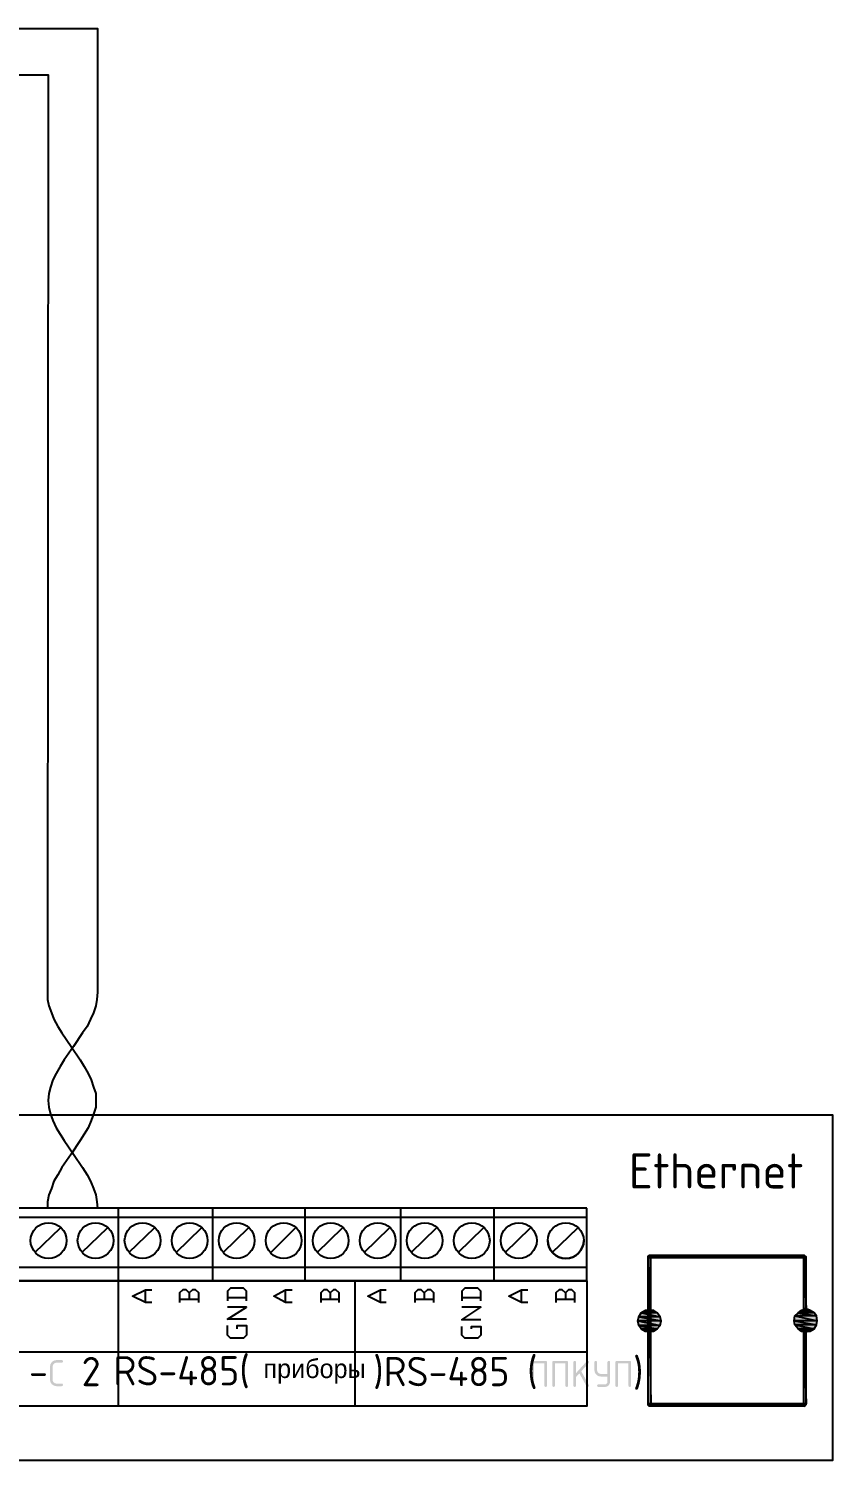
# Model space of a CAD drawing. Header units: millimetres. Extents: x 0 to 420, y 0 to 297.
# Drawn here: x 179.8 to 222.5, y 126.5 to 202.5 of the extents above; entities that cross this region are included whole.
import ezdxf

# ---------------------------------------------------------------- set-up
doc = ezdxf.new("R2010")
doc.units = ezdxf.units.MM
doc.layers.get('0').update_dxf_attribs({"linetype": 'CONTINUOUS'})
doc.styles.add('azomix', font='azomix')
doc.styles.get("Standard").update_dxf_attribs({"font": 'STANDARD'})

msp = doc.modelspace()

# ---------------------------------------------------------------- hatches: boundary and pattern name
at = {"true_color": 0x000007}
h = msp.add_hatch(color=0, dxfattribs=at)
h.paths.add_polyline_path([(220.98, 137.371667), (212.725, 137.371667), (221.022333, 137.329333)], flags=0)
h.paths.add_polyline_path([(212.725, 137.371667), (221.022333, 137.329333), (212.682667, 137.329333)], flags=0)
h = msp.add_hatch(color=0, dxfattribs=at)
h.paths.add_polyline_path([(221.022333, 137.329333), (212.682667, 137.329333), (221.064667, 137.287)], flags=0)
h.paths.add_polyline_path([(212.682667, 137.329333), (221.064667, 137.287), (212.682667, 137.287)], flags=0)
h = msp.add_hatch(color=0, dxfattribs=at)
h.paths.add_polyline_path([(221.064667, 137.287), (212.682667, 137.287), (221.064667, 137.244667)], flags=0)
h.paths.add_polyline_path([(212.682667, 137.287), (221.064667, 137.244667), (212.682667, 137.244667)], flags=0)
h = msp.add_hatch(color=0, dxfattribs=at)
h.paths.add_polyline_path([(212.809667, 137.244667), (212.682667, 137.244667), (212.809667, 129.497667)], flags=0)
h.paths.add_polyline_path([(212.682667, 137.244667), (212.809667, 129.497667), (212.682667, 129.497667)], flags=0)
h = msp.add_hatch(color=0, dxfattribs=at)
h.paths.add_polyline_path([(221.064667, 137.244667), (220.937667, 137.244667), (221.064667, 134.535333)], flags=0)
h.paths.add_polyline_path([(220.937667, 137.244667), (221.064667, 134.535333), (220.937667, 134.535333)], flags=0)
h = msp.add_hatch(color=0, dxfattribs=at)
h.paths.add_polyline_path([(221.064667, 134.535333), (220.937667, 134.535333), (221.149333, 134.493)], flags=0)
h.paths.add_polyline_path([(220.937667, 134.535333), (221.149333, 134.493), (220.937667, 134.493)], flags=0)
h = msp.add_hatch(color=0, dxfattribs=at)
h.paths.add_polyline_path([(213.317667, 134.112), (212.174667, 134.112), (213.36, 133.900333)], flags=0)
h.paths.add_polyline_path([(212.174667, 134.112), (213.36, 133.900333), (212.132333, 133.900333)], flags=0)
h = msp.add_hatch(color=0, dxfattribs=at)
h.paths.add_polyline_path([(213.36, 133.900333), (212.132333, 133.900333), (213.317667, 133.646333)], flags=0)
h.paths.add_polyline_path([(212.132333, 133.900333), (213.317667, 133.646333), (212.174667, 133.646333)], flags=0)
h = msp.add_hatch(color=0, dxfattribs=at)
h.paths.add_polyline_path([(213.148333, 134.323667), (212.301667, 134.323667), (213.317667, 134.112)], flags=0)
h.paths.add_polyline_path([(212.301667, 134.323667), (213.317667, 134.112), (212.174667, 134.112)], flags=0)
h = msp.add_hatch(color=0, dxfattribs=at)
h.paths.add_polyline_path([(212.979, 134.450667), (212.513333, 134.450667), (213.148333, 134.323667)], flags=0)
h.paths.add_polyline_path([(212.513333, 134.450667), (213.148333, 134.323667), (212.301667, 134.323667)], flags=0)
for points in [[(212.725, 134.493), (212.979, 134.450667), (212.513333, 134.450667)], [(212.301667, 133.477), (213.148333, 133.477), (212.979, 133.35)], [(181.526217, 131.815857), (181.578307, 131.798494), (181.59567, 131.746404), (181.578307, 131.69459), (181.526217, 131.677502), (181.248955, 131.677502), (181.143811, 131.651595), (181.069259, 131.574425), (181.040596, 131.469143), (181.040596, 130.775714), (181.055617, 130.695925), (181.10123, 130.628539), (181.168685, 130.582926), (181.248955, 130.567906), (181.526217, 130.567906), (181.578307, 130.550542), (181.59567, 130.498453), (181.578307, 130.446363), (181.526217, 130.428999), (181.248955, 130.428999), (181.115561, 130.454286), (181.003665, 130.530423), (180.927528, 130.64232), (180.902241, 130.775714), (180.902241, 131.469143), (180.927528, 131.60233), (181.003665, 131.714434), (181.115561, 131.790363), (181.248955, 131.815857)], [(206.540474, 131.773524), (207.234454, 131.773524), (207.286062, 131.756161), (207.303356, 131.704071), (207.303356, 130.456119), (207.286062, 130.404029), (207.234454, 130.386666), (207.182364, 130.404029), (207.165001, 130.456119), (207.165001, 131.635169), (206.609927, 131.635169), (206.609927, 130.456119), (206.592564, 130.404029), (206.540474, 130.386666), (206.48866, 130.404029), (206.471572, 130.456119), (206.471572, 131.704071), (206.48866, 131.756161)], [(207.657096, 131.773524), (208.351076, 131.773524), (208.402683, 131.756161), (208.419978, 131.704071), (208.419978, 130.456119), (208.402683, 130.404029), (208.351076, 130.386666), (208.298986, 130.404029), (208.281622, 130.456119), (208.281622, 131.635169), (207.726549, 131.635169), (207.726549, 130.456119), (207.709185, 130.404029), (207.657096, 130.386666), (207.605281, 130.404029), (207.588194, 130.456119), (207.588194, 131.704071), (207.605281, 131.756161)], [(209.022866, 131.111514), (208.84317, 130.914179), (208.84317, 130.456119), (208.825807, 130.404029), (208.773717, 130.386666), (208.721903, 130.404029), (208.704815, 130.456119), (208.704815, 131.704071), (208.721903, 131.756161), (208.773717, 131.773524), (208.825807, 131.756161), (208.84317, 131.704071), (208.84317, 131.120885), (209.414781, 131.750373), (209.467697, 131.773524), (209.519305, 131.756161), (209.536599, 131.704071), (209.517858, 131.657217), (209.121534, 131.221206), (209.527228, 130.490846), (209.536599, 130.456119), (209.515102, 130.408164), (209.467697, 130.386666), (209.430766, 130.39583), (209.40541, 130.423598)], [(210.514866, 130.94174), (210.168151, 130.94174), (210.075022, 130.952489), (209.994036, 130.984735), (209.925143, 131.038478), (209.86829, 131.113719), (209.833081, 131.196126), (209.821437, 131.288454), (209.821437, 131.704071), (209.838525, 131.756161), (209.890339, 131.773524), (209.942429, 131.756161), (209.959792, 131.704071), (209.959792, 131.288454), (209.974813, 131.208184), (210.020426, 131.140729), (210.087881, 131.095116), (210.168151, 131.080095), (210.514866, 131.080095), (210.514866, 131.704071), (210.532229, 131.756161), (210.584319, 131.773524), (210.635926, 131.756161), (210.653221, 131.704071), (210.653221, 130.663927), (210.633032, 130.55644), (210.572743, 130.467144), (210.483446, 130.406648), (210.375959, 130.386666), (210.029245, 130.386666), (209.977155, 130.404029), (209.959792, 130.456119), (209.977155, 130.508209), (210.029245, 130.525572), (210.375959, 130.525572), (210.429358, 130.535563), (210.474076, 130.565811), (210.504599, 130.610322), (210.514866, 130.663927)], [(211.00696, 131.773524), (211.70094, 131.773524), (211.752548, 131.756161), (211.769842, 131.704071), (211.769842, 130.456119), (211.752548, 130.404029), (211.70094, 130.386666), (211.648851, 130.404029), (211.631487, 130.456119), (211.631487, 131.635169), (211.076413, 131.635169), (211.076413, 130.456119), (211.05905, 130.404029), (211.00696, 130.386666), (210.955146, 130.404029), (210.938058, 130.456119), (210.938058, 131.704071), (210.955146, 131.756161)]]:
    msp.add_hatch(color=0, dxfattribs=at).paths.add_polyline_path(points, flags=0)
h = msp.add_hatch(color=0, dxfattribs=at)
h.paths.add_polyline_path([(221.615, 134.154333), (220.472, 134.154333), (221.657333, 133.900333)], flags=0)
h.paths.add_polyline_path([(220.472, 134.154333), (221.657333, 133.900333), (220.429667, 133.900333)], flags=0)
h = msp.add_hatch(color=0, dxfattribs=at)
h.paths.add_polyline_path([(221.657333, 133.900333), (220.429667, 133.900333), (221.615, 133.688667)], flags=0)
h.paths.add_polyline_path([(220.429667, 133.900333), (221.615, 133.688667), (220.472, 133.688667)], flags=0)
h = msp.add_hatch(color=0, dxfattribs=at)
h.paths.add_polyline_path([(221.488, 134.323667), (220.641333, 134.323667), (221.615, 134.154333)], flags=0)
h.paths.add_polyline_path([(220.641333, 134.323667), (221.615, 134.154333), (220.472, 134.154333)], flags=0)
h = msp.add_hatch(color=0, dxfattribs=at)
h.paths.add_polyline_path([(221.276333, 134.450667), (220.810667, 134.450667), (221.488, 134.323667)], flags=0)
h.paths.add_polyline_path([(220.810667, 134.450667), (221.488, 134.323667), (220.641333, 134.323667)], flags=0)
h = msp.add_hatch(color=0, dxfattribs=at)
h.paths.add_polyline_path([(221.149333, 134.493), (220.937667, 134.493), (221.276333, 134.450667)], flags=0)
h.paths.add_polyline_path([(220.937667, 134.493), (221.276333, 134.450667), (220.810667, 134.450667)], flags=0)
h = msp.add_hatch(color=0, dxfattribs=at)
h.paths.add_polyline_path([(213.317667, 133.646333), (212.174667, 133.646333), (213.148333, 133.477)], flags=0)
h.paths.add_polyline_path([(212.174667, 133.646333), (213.148333, 133.477), (212.301667, 133.477)], flags=0)
h = msp.add_hatch(color=0, dxfattribs=at)
h.paths.add_polyline_path([(212.301667, 133.477), (212.513333, 133.35), (212.979, 133.35)], flags=0)
h.paths.add_polyline_path([(212.513333, 133.35), (212.979, 133.35), (212.725, 133.307667)], flags=0)
h = msp.add_hatch(color=0, dxfattribs=at)
h.paths.add_polyline_path([(221.615, 133.688667), (220.472, 133.688667), (221.488, 133.477)], flags=0)
h.paths.add_polyline_path([(220.472, 133.688667), (221.488, 133.477), (220.641333, 133.477)], flags=0)
h = msp.add_hatch(color=0, dxfattribs=at)
h.paths.add_polyline_path([(221.488, 133.477), (220.641333, 133.477), (221.276333, 133.35)], flags=0)
h.paths.add_polyline_path([(220.641333, 133.477), (221.276333, 133.35), (220.810667, 133.35)], flags=0)
h = msp.add_hatch(color=0, dxfattribs=at)
h.paths.add_polyline_path([(221.276333, 133.35), (220.810667, 133.35), (221.149333, 133.35)], flags=0)
h.paths.add_polyline_path([(220.810667, 133.35), (221.149333, 133.35), (220.937667, 133.35)], flags=0)
h = msp.add_hatch(color=0, dxfattribs=at)
h.paths.add_polyline_path([(221.149333, 133.35), (220.937667, 133.35), (221.064667, 133.307667)], flags=0)
h.paths.add_polyline_path([(220.937667, 133.35), (221.064667, 133.307667), (220.937667, 133.307667)], flags=0)
h = msp.add_hatch(color=0, dxfattribs=at)
h.paths.add_polyline_path([(221.064667, 133.307667), (220.937667, 133.307667), (221.064667, 129.497667)], flags=0)
h.paths.add_polyline_path([(220.937667, 133.307667), (221.064667, 129.497667), (220.937667, 129.497667)], flags=0)
h = msp.add_hatch(color=0, dxfattribs=at)
h.paths.add_polyline_path([(221.064667, 129.497667), (212.682667, 129.497667), (221.064667, 129.455333)], flags=0)
h.paths.add_polyline_path([(212.682667, 129.497667), (221.064667, 129.455333), (212.682667, 129.455333)], flags=0)
h = msp.add_hatch(color=0, dxfattribs=at)
h.paths.add_polyline_path([(221.064667, 129.455333), (212.682667, 129.455333), (221.022333, 129.413)], flags=0)
h.paths.add_polyline_path([(212.682667, 129.455333), (221.022333, 129.413), (212.682667, 129.413)], flags=0)
h = msp.add_hatch(color=0, dxfattribs=at)
h.paths.add_polyline_path([(221.022333, 129.413), (212.682667, 129.413), (220.98, 129.370667)], flags=0)
h.paths.add_polyline_path([(212.682667, 129.413), (220.98, 129.370667), (212.725, 129.370667)], flags=0)

# ---------------------------------------------------------------- linework, layer by layer
at = {"color": 0, "true_color": 0x000096}
for points in [[(120.269, 202.480333), (183.430333, 202.480333), (183.430333, 151.341667), (183.388, 150.960667), (183.345667, 150.622), (183.218667, 150.241), (183.049333, 149.902333), (182.88, 149.521333), (182.626, 149.182667), (182.160333, 148.463), (181.652333, 147.743333), (181.440667, 147.404667), (181.229, 147.023667), (181.059667, 146.685), (180.932667, 146.304), (180.848, 145.965333), (180.805667, 145.584333), (180.848, 145.245667), (180.932667, 144.864667), (181.059667, 144.526), (181.229, 144.145), (181.440667, 143.806333), (181.652333, 143.467667), (182.160333, 142.748), (182.626, 142.028333), (182.88, 141.647333), (183.049333, 141.308667), (183.218667, 140.927667), (183.345667, 140.589), (183.388, 140.208), (183.430333, 139.869333)], [(117.771333, 200.025), (180.805667, 200.025), (180.763333, 151.341667), (180.763333, 150.960667), (180.848, 150.622), (180.975, 150.241), (181.102, 149.902333), (181.313667, 149.521333), (181.525333, 149.182667), (182.033333, 148.463), (182.499, 147.743333), (182.710667, 147.404667), (182.922333, 147.023667), (183.091667, 146.685), (183.218667, 146.304), (183.345667, 145.965333), (183.345667, 145.584333), (183.345667, 145.245667), (183.218667, 144.864667), (183.091667, 144.526), (182.922333, 144.145), (182.710667, 143.806333), (182.499, 143.467667), (182.033333, 142.748), (181.525333, 142.028333), (181.313667, 141.647333), (181.102, 141.308667), (180.975, 140.927667), (180.848, 140.589), (180.763333, 140.208), (180.763333, 139.869333)]]:
    msp.add_lwpolyline(points, dxfattribs=at)
at = {"color": 0, "true_color": 0x000007}
for points in [[(117.559667, 144.822333), (222.461667, 144.822333), (222.461667, 126.492), (117.559667, 126.492)], [(207.560333, 137.498667), (208.915, 138.811)], [(212.725, 137.371667), (221.022333, 137.329333), (212.682667, 137.329333)], [(221.022333, 137.329333), (212.682667, 137.329333), (221.064667, 137.287)], [(212.682667, 137.329333), (221.064667, 137.287), (212.682667, 137.287)], [(221.064667, 137.287), (212.682667, 137.287), (221.064667, 137.244667)], [(212.682667, 137.287), (221.064667, 137.244667), (212.682667, 137.244667)], [(212.809667, 137.244667), (212.682667, 137.244667), (212.809667, 129.497667)], [(212.682667, 137.244667), (212.809667, 129.497667), (212.682667, 129.497667)], [(220.98, 137.371667), (212.725, 137.371667), (221.022333, 137.329333)], [(221.064667, 137.244667), (220.937667, 137.244667), (221.064667, 134.535333)], [(220.937667, 137.244667), (221.064667, 134.535333), (220.937667, 134.535333)], [(119.930333, 136.017), (209.423, 136.017), (209.423, 129.370667), (119.930333, 129.370667)], [(221.064667, 134.535333), (220.937667, 134.535333), (221.149333, 134.493)], [(220.937667, 134.535333), (221.149333, 134.493), (220.937667, 134.493)], [(212.174667, 134.112), (213.36, 133.900333), (212.132333, 133.900333)], [(213.36, 133.900333), (212.132333, 133.900333), (213.317667, 133.646333)], [(212.132333, 133.900333), (213.317667, 133.646333), (212.174667, 133.646333)], [(212.301667, 134.323667), (213.317667, 134.112), (212.174667, 134.112)], [(213.317667, 134.112), (212.174667, 134.112), (213.36, 133.900333)], [(212.513333, 134.450667), (213.148333, 134.323667), (212.301667, 134.323667)], [(213.148333, 134.323667), (212.301667, 134.323667), (213.317667, 134.112)], [(212.725, 134.493), (212.979, 134.450667), (212.513333, 134.450667)], [(212.979, 134.450667), (212.513333, 134.450667), (213.148333, 134.323667)], [(220.472, 134.154333), (221.657333, 133.900333), (220.429667, 133.900333)], [(221.657333, 133.900333), (220.429667, 133.900333), (221.615, 133.688667)], [(220.429667, 133.900333), (221.615, 133.688667), (220.472, 133.688667)], [(220.641333, 134.323667), (221.615, 134.154333), (220.472, 134.154333)], [(221.615, 134.154333), (220.472, 134.154333), (221.657333, 133.900333)], [(220.810667, 134.450667), (221.488, 134.323667), (220.641333, 134.323667)], [(221.488, 134.323667), (220.641333, 134.323667), (221.615, 134.154333)], [(220.937667, 134.493), (221.276333, 134.450667), (220.810667, 134.450667)], [(221.276333, 134.450667), (220.810667, 134.450667), (221.488, 134.323667)], [(221.149333, 134.493), (220.937667, 134.493), (221.276333, 134.450667)], [(213.317667, 133.646333), (212.174667, 133.646333), (213.148333, 133.477)], [(212.174667, 133.646333), (213.148333, 133.477), (212.301667, 133.477)], [(212.301667, 133.477), (212.513333, 133.35), (212.979, 133.35)], [(212.301667, 133.477), (213.148333, 133.477), (212.979, 133.35)], [(212.513333, 133.35), (212.979, 133.35), (212.725, 133.307667)], [(221.615, 133.688667), (220.472, 133.688667), (221.488, 133.477)], [(220.472, 133.688667), (221.488, 133.477), (220.641333, 133.477)], [(221.488, 133.477), (220.641333, 133.477), (221.276333, 133.35)], [(220.641333, 133.477), (221.276333, 133.35), (220.810667, 133.35)], [(221.276333, 133.35), (220.810667, 133.35), (221.149333, 133.35)], [(220.810667, 133.35), (221.149333, 133.35), (220.937667, 133.35)], [(221.149333, 133.35), (220.937667, 133.35), (221.064667, 133.307667)], [(220.937667, 133.35), (221.064667, 133.307667), (220.937667, 133.307667)], [(221.064667, 133.307667), (220.937667, 133.307667), (221.064667, 129.497667)], [(220.937667, 133.307667), (221.064667, 129.497667), (220.937667, 129.497667)], [(221.064667, 129.497667), (212.682667, 129.497667), (221.064667, 129.455333)], [(212.682667, 129.497667), (221.064667, 129.455333), (212.682667, 129.455333)], [(221.064667, 129.455333), (212.682667, 129.455333), (221.022333, 129.413)], [(212.682667, 129.455333), (221.022333, 129.413), (212.682667, 129.413)], [(221.022333, 129.413), (212.682667, 129.413), (220.98, 129.370667)], [(212.682667, 129.413), (220.98, 129.370667), (212.725, 129.370667)]]:
    msp.add_lwpolyline(points, close=True, dxfattribs=at)
for points in [[(209.423, 139.869333), (172.127333, 139.869333)], [(184.531, 139.869333), (184.531, 136.017)], [(189.526333, 139.869333), (189.526333, 136.017)], [(194.437, 139.869333), (194.437, 136.017)], [(199.517, 139.869333), (199.517, 136.017)], [(204.47, 139.869333), (204.47, 136.017)], [(209.423, 136.017), (209.423, 139.869333)], [(172.127333, 139.403667), (209.423, 139.403667)], [(181.440667, 138.811), (180.086, 137.498667)], [(183.938333, 138.811), (182.583667, 137.498667)], [(186.436, 138.811), (185.081333, 137.498667)], [(188.933667, 138.811), (187.579, 137.498667)], [(191.431333, 138.811), (190.076667, 137.498667)], [(193.929, 138.811), (192.616667, 137.498667)], [(196.426667, 138.811), (195.072, 137.498667)], [(198.924333, 138.811), (197.569667, 137.498667)], [(201.422, 138.811), (200.067333, 137.498667)], [(203.919667, 138.811), (202.565, 137.498667)], [(206.417333, 138.811), (205.062667, 137.498667)], [(207.348667, 138.154833), (207.368019, 137.962864), (207.423521, 137.784067), (207.511343, 137.62227), (207.627654, 137.481305), (207.768622, 137.364999), (207.930418, 137.277182), (208.10921, 137.221684), (208.301167, 137.202333), (208.493124, 137.221684), (208.671915, 137.277182), (208.833711, 137.364999), (208.974679, 137.481305), (209.09099, 137.62227), (209.178812, 137.784067), (209.234315, 137.962864), (209.253667, 138.154833)], [(209.423, 136.736667), (172.127333, 136.736667)], [(209.423, 136.017), (187.536667, 136.017), (172.127333, 136.017)], [(184.531, 136.017), (184.531, 132.249333), (184.531, 130.048), (184.531, 129.370667)], [(186.309, 134.874), (185.970333, 134.874), (185.293, 135.212667), (185.970333, 135.551333), (186.309, 135.551333)], [(185.970333, 134.874), (185.970333, 135.551333)], [(188.298667, 135.382), (188.129333, 135.551333), (187.96, 135.551333), (187.790667, 135.382), (187.790667, 134.874)], [(188.806667, 134.874), (188.806667, 135.382), (188.637333, 135.551333), (188.468, 135.551333), (188.298667, 135.382), (188.298667, 135.043333)], [(191.346667, 134.958667), (191.346667, 135.466667), (191.177333, 135.636), (190.5, 135.636), (190.330667, 135.466667), (190.330667, 134.958667)], [(193.759667, 134.874), (193.421, 134.874), (192.786, 135.212667), (193.421, 135.551333), (193.759667, 135.551333)], [(193.421, 134.874), (193.421, 135.551333)], [(195.791667, 135.382), (195.622333, 135.551333), (195.453, 135.551333), (195.283667, 135.382), (195.283667, 134.874)], [(196.257333, 134.874), (196.257333, 135.382), (196.088, 135.551333), (195.961, 135.551333), (195.791667, 135.382), (195.791667, 135.043333)], [(197.104, 136.017), (197.104, 129.370667)], [(198.755, 134.874), (198.458667, 134.874), (197.781333, 135.212667), (198.458667, 135.551333), (198.755, 135.551333)], [(198.458667, 134.874), (198.458667, 135.551333)], [(200.787, 135.382), (200.617667, 135.551333), (200.448333, 135.551333), (200.279, 135.382), (200.279, 134.874)], [(201.295, 134.874), (201.295, 135.382), (201.125667, 135.551333), (200.956333, 135.551333), (200.787, 135.382), (200.787, 135.043333)], [(203.792667, 134.958667), (203.792667, 135.466667), (203.623333, 135.636), (202.946, 135.636), (202.776667, 135.466667), (202.776667, 134.958667)], [(206.290333, 134.874), (205.951667, 134.874), (205.274333, 135.212667), (205.951667, 135.551333), (206.290333, 135.551333)], [(205.951667, 134.874), (205.951667, 135.551333)], [(208.28, 135.382), (208.110667, 135.551333), (207.941333, 135.551333), (207.772, 135.382), (207.772, 134.874)], [(208.788, 134.874), (208.788, 135.382), (208.618667, 135.551333), (208.449333, 135.551333), (208.28, 135.382), (208.28, 135.043333)], [(187.790667, 135.043333), (188.806667, 135.043333)], [(190.330667, 135.128), (191.346667, 135.128)], [(191.346667, 133.985), (190.330667, 133.985), (191.346667, 134.62), (190.330667, 134.62)], [(195.283667, 135.043333), (196.257333, 135.043333)], [(200.279, 135.043333), (201.295, 135.043333)], [(202.776667, 135.128), (203.792667, 135.128)], [(203.792667, 133.942667), (202.776667, 133.942667), (203.792667, 134.62), (202.776667, 134.62)], [(207.772, 135.043333), (208.788, 135.043333)], [(190.838667, 133.477), (190.838667, 133.646333), (191.346667, 133.646333), (191.346667, 133.138333), (191.177333, 132.969), (190.5, 132.969), (190.330667, 133.138333), (190.330667, 133.646333)], [(203.284667, 133.477), (203.284667, 133.604), (203.792667, 133.604), (203.792667, 133.138333), (203.623333, 132.969), (202.946, 132.969), (202.776667, 133.138333), (202.776667, 133.604)], [(164.592, 132.249333), (209.423, 132.249333)]]:
    msp.add_lwpolyline(points, dxfattribs=at)
for centre in [(180.826833, 138.154833), (183.3245, 138.154833), (185.822167, 138.154833), (188.319833, 138.154833), (190.8175, 138.154833), (193.315167, 138.154833), (195.812833, 138.154833), (198.3105, 138.154833), (200.808167, 138.154833), (203.305833, 138.154833), (205.8035, 138.154833), (208.301167, 138.154833)]:
    msp.add_circle(centre, 0.9525, dxfattribs=at)

# ---------------------------------------------------------------- texts
at = {"color": 0, "true_color": 0x000007, "attachment_point": 1}
for s, insert, char_height, width in [('Ethernet', (211.652016, 142.784528), 1.8641, 10.35611153), ('2', (182.58367, 131.982413), 1.553406, 0.69040269), ('RS-485(', (184.277003, 132.024762), 1.553433, 7.93976831), (')RS-485 (', (198.07766, 131.982432), 1.553426, 9.7952137), (')', (211.878333, 131.940073), 1.553406, 0.17260049), ('-', (179.789663, 131.982413), 1.553406, 0.69040269)]:
    msp.add_mtext(s, dxfattribs=dict(at, insert=insert, char_height=char_height, width=width))
at = {"color": 0, "true_color": 0x000000, "insert": (194.956994, 131.211299), "char_height": 1, "width": 6.5, "attachment_point": 5, "style": 'azomix'}
msp.add_mtext('приборы', dxfattribs=at)

doc.saveas('drawing.dxf')
